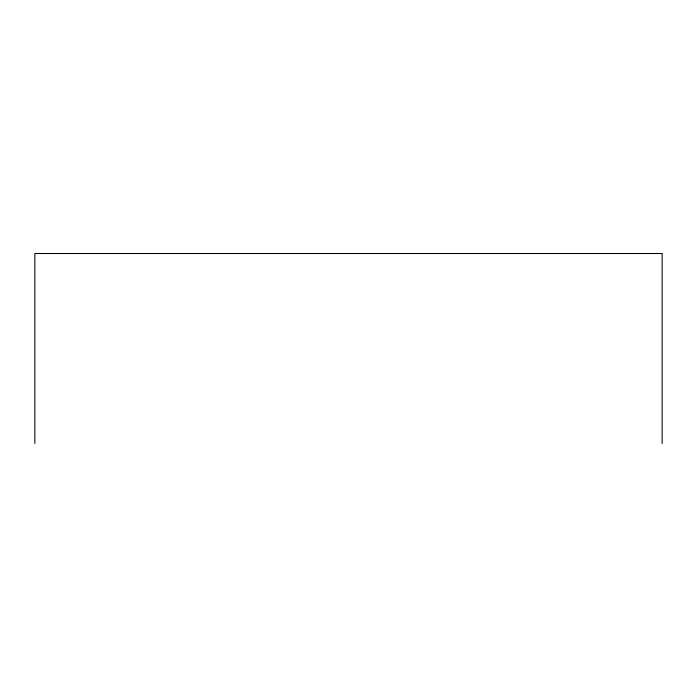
<?xml version="1.0" encoding="UTF-8"?>
<svg xmlns="http://www.w3.org/2000/svg" width="697" height="697" viewBox="0 0 697 697"><rect width="100%" height="100%" fill="white"/><g stroke="black" fill="none" stroke-linecap="round" stroke-linejoin="round"><path stroke-width="1.05" d="M662.15 443.492L662.15 253.508L34.85 253.508L34.85 443.492"/></g></svg>
